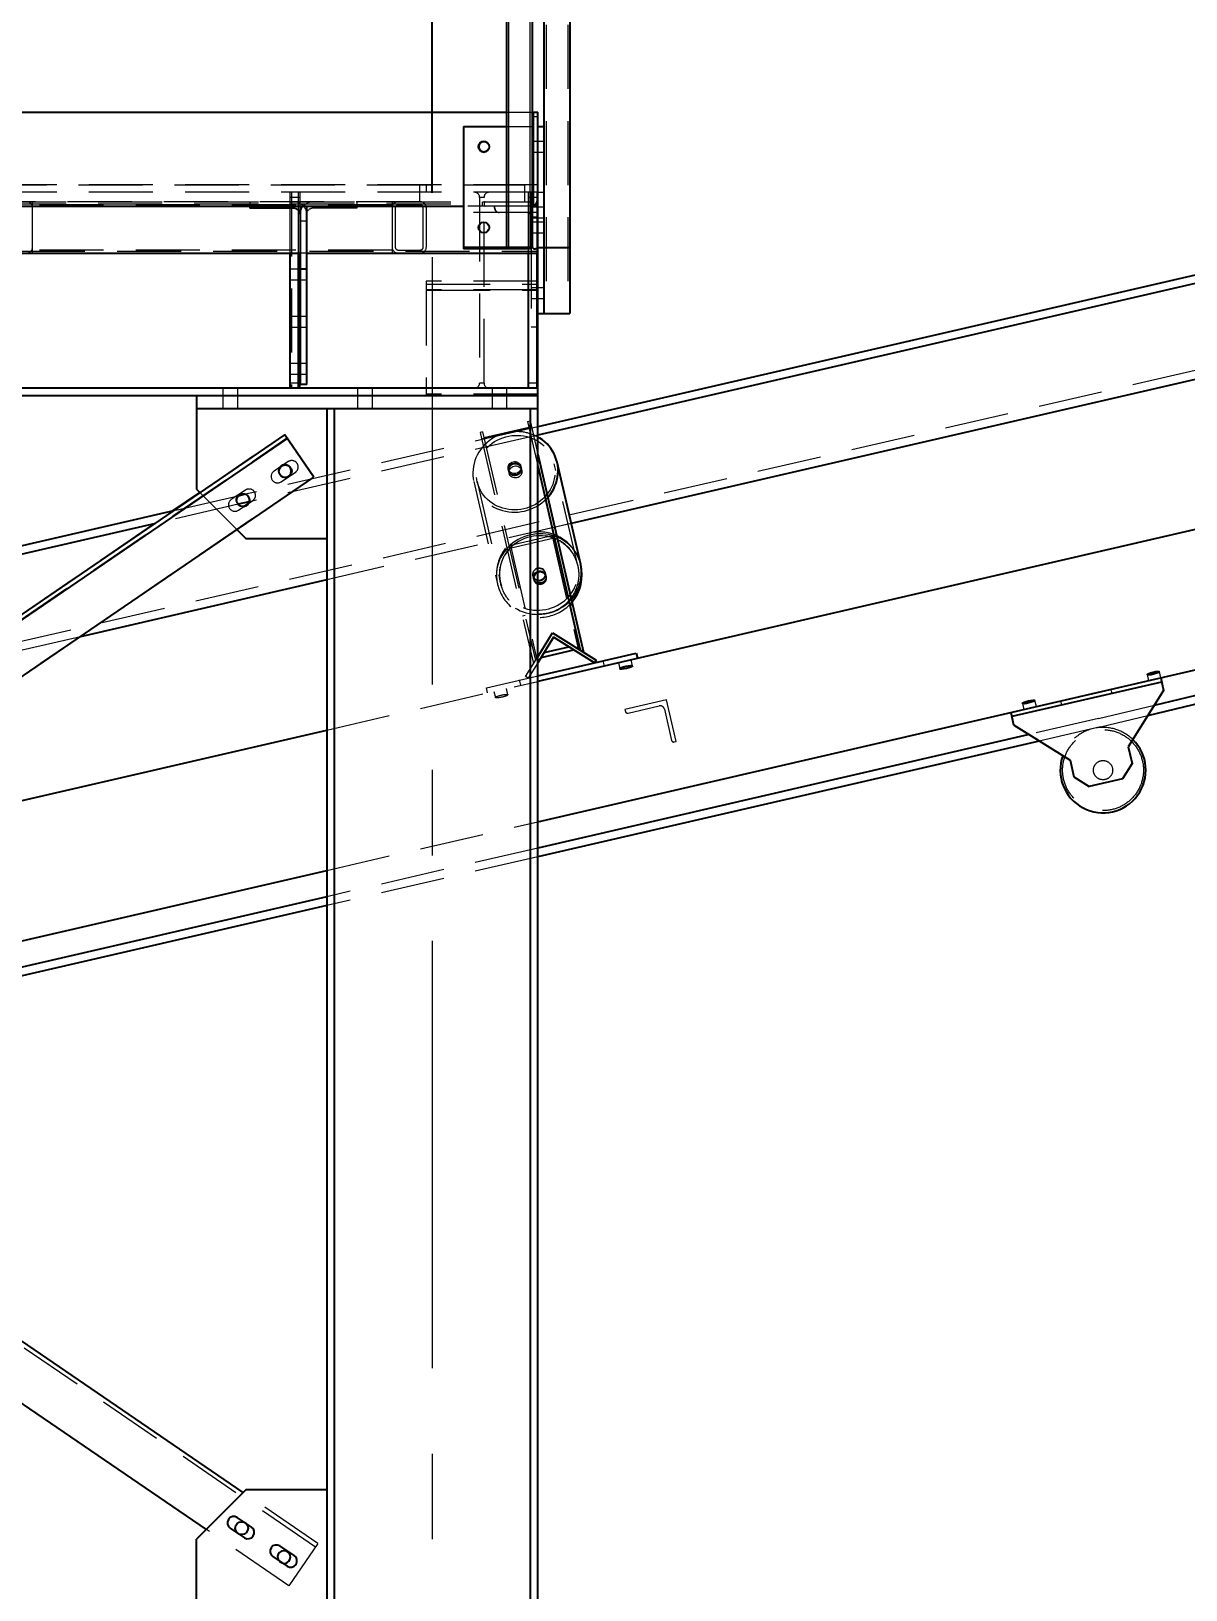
# Model space of a CAD drawing. Header units: millimetres. Extents: x 1293 to 41893, y 1011 to 26911.
# Drawn here: x 13783 to 14926, y 4960 to 6504 of the extents above; entities that cross this region are included whole.
import ezdxf

# ---------------------------------------------------------------- set-up
doc = ezdxf.new("R2010")
doc.units = ezdxf.units.MM
doc.header["$LTSCALE"] = 50
doc.linetypes.add('CENTERX2', pattern=[20.32, 12.7, -2.54, 2.54, -2.54])
doc.linetypes.add('HIDDEN', pattern=[1.905, 1.27, -0.635])
doc.layers.add('CAPA_1', color=7, linetype='Continuous')
doc.layers.add('STRUC', color=4, linetype='Continuous')
doc.styles.add('SLDTEXTSTYLE0', font='TXT', dxfattribs={"width": 0.75})
doc.dimstyles.new('SLDDIMSTYLE0', dxfattribs={"dimtxt": 100, "dimasz": 100, "dimexe": 0, "dimexo": 0.0625, "dimgap": 25, "dimtad": 2, "dimdec": 0, "dimlfac": 1.5, "dimrnd": 1e-09, "dimzin": 12, "dimdsep": 46, "dimtxsty": 'SLDTEXTSTYLE0', "dimsah": 1, "dimcen": 0.09, "dimadec": 0, "dimazin": 3, "dimtfac": 1, "dimtdec": 0, "dimtofl": 0, "dimtmove": 0, "dimatfit": 3, "dimfxl": 1, "dimfrac": 2, "dimtolj": 1, "dimtzin": 12, "dimarcsym": 0})
doc.dimstyles.new('SLDDIMSTYLE1', dxfattribs={"dimtxt": 100, "dimasz": 100, "dimexe": 0, "dimexo": 0.0625, "dimgap": 25, "dimtad": 2, "dimdec": 4, "dimlfac": 75, "dimzin": 12, "dimdsep": 46, "dimtxsty": 'SLDTEXTSTYLE0', "dimsah": 1, "dimcen": 0.09, "dimadec": 0, "dimazin": 3, "dimtfac": 1, "dimtdec": 0, "dimtofl": 0, "dimtmove": 0, "dimatfit": 3, "dimfxl": 1, "dimfrac": 2, "dimtolj": 1, "dimtzin": 12, "dimarcsym": 0})

# ---------------------------------------------------------------- blocks, each defined once
blk = doc.blocks.new('_D_3')
at = {"layer": 'CAPA_1', "transparency": 16777216}
blk.add_arc((9899.3, 4708.5), 5214.3, 0, 13, dxfattribs=at)
for points in [[(14979.9, 5881.5), (14986.5, 5780.5), (15016.5, 5787.1)], [(15113.6, 4708.5), (15128, 4808.6), (15097.2, 4808.3)]]:
    blk.add_solid(points, dxfattribs=at)
at = {"layer": 'CAPA_1', "transparency": 16777216, "insert": (15196.8, 5413.3), "char_height": 100, "attachment_point": 1, "rotation": 276.5, "style": 'SLDTEXTSTYLE0'}
blk.add_mtext('13°', dxfattribs=at)
blk = doc.blocks.new('_D_5')
at = {"layer": 'CAPA_1', "transparency": 16777216}
for p, q in [((11574.4, 7831.2), (17588.1, 7831.2)), ((17538.1, 7831.2), (17538.1, 4708.5)), ((16485.2, 4708.5), (17588.1, 4708.5))]:
    blk.add_line(p, q, dxfattribs=at)
for points in [[(17538.1, 7831.2), (17522.7, 7731.2), (17553.4, 7731.2)], [(17538.1, 4708.5), (17553.4, 4808.5), (17522.7, 4808.5)]]:
    blk.add_solid(points, dxfattribs=at)
at = {"layer": 'CAPA_1', "transparency": 16777216, "insert": (17409.2, 6122.1), "char_height": 100, "attachment_point": 1, "rotation": 90, "style": 'SLDTEXTSTYLE0'}
blk.add_mtext('4684', dxfattribs=at)
blk = doc.blocks.new('_D_14')
at = {"layer": 'CAPA_1', "transparency": 16777216}
for p, q in [((14179.9, 6343.7), (14179.9, 7568.7)), ((16745.2, 6492), (16745.2, 7568.7)), ((14179.9, 7518.7), (16745.2, 7518.7))]:
    blk.add_line(p, q, dxfattribs=at)
for points in [[(14179.9, 7518.7), (14279.9, 7503.3), (14279.9, 7534.1)], [(16745.2, 7518.7), (16645.2, 7534.1), (16645.2, 7503.3)]]:
    blk.add_solid(points, dxfattribs=at)
at = {"layer": 'CAPA_1', "transparency": 16777216, "insert": (15314.8, 7647.6), "char_height": 100, "attachment_point": 1, "style": 'SLDTEXTSTYLE0'}
blk.add_mtext('3848', dxfattribs=at)
blk = doc.blocks.new('_D_15')
at = {"layer": 'CAPA_1', "transparency": 16777216}
for p, q in [((6530.1, 8742.4), (6530.1, 9415.6)), ((16745.2, 6492), (16745.2, 9415.6)), ((6530.1, 9365.6), (16745.2, 9365.6))]:
    blk.add_line(p, q, dxfattribs=at)
for points in [[(6530.1, 9365.6), (6630.1, 9350.3), (6630.1, 9381)], [(16745.2, 9365.6), (16645.2, 9381), (16645.2, 9350.3)]]:
    blk.add_solid(points, dxfattribs=at)
at = {"layer": 'CAPA_1', "transparency": 16777216, "insert": (11452.9, 9494.6), "char_height": 100, "attachment_point": 1, "style": 'SLDTEXTSTYLE0'}
blk.add_mtext('15323', dxfattribs=at)

msp = doc.modelspace()

# ---------------------------------------------------------------- linework, layer by layer
at = {"color": 1, "linetype": 'HIDDEN', "lineweight": 18}
for p, q in [((14276.761483, 7083.4942403), (14276.761483, 6289.4929069)), ((14277.0781497, 6289.4929069), (14277.0781497, 7083.4942403)), ((14292.775483, 7081.6622403), (14292.775483, 6224.3595736)), ((14314.111483, 7081.6622403), (14314.111483, 6224.3595736)), ((14253.7101497, 6289.4929069), (14253.7101497, 7060.1262403)), ((14255.425483, 7062.1582403), (14255.425483, 6289.4929069)), ((14255.7421497, 6289.4929069), (14255.7421497, 7062.1582403)), ((16327.8123211, 6489.1646889), (11124.0071077, 5287.7715924)), ((14253.393483, 6423.7929069), (14278.793483, 6423.7929069)), ((14279.1101497, 6423.7929069), (14279.1101497, 6289.4929069)), ((14211.3768163, 6288.3262403), (14211.3768163, 6409.4929069)), ((14253.393483, 6409.4929069), (14279.1101497, 6409.4929069)), ((14290.743483, 6394.7845736), (14280.1601497, 6394.7845736)), ((14280.1601497, 6384.2012403), (14290.743483, 6384.2012403)), ((13639.0601497, 6351.8262403), (14271.3768163, 6351.8262403)), ((14271.3768163, 6351.8262403), (14271.3768163, 6334.8929069)), ((13087.0601497, 6334.8929069), (14278.043483, 6334.8929069)), ((13087.0601497, 6332.8609069), (14229.3601497, 6332.8609069)), ((13999.3768163, 6334.8929069), (13999.3768163, 6330.6595736)), ((14049.0601497, 6330.6595736), (14049.0601497, 6154.0929069)), ((14055.4101497, 6330.6595736), (14055.4101497, 6154.0929069)), ((14105.4101497, 6334.8929069), (14105.4101497, 6328.5429069)), ((14278.793483, 6330.6595736), (14211.0601497, 6330.6595736)), ((14229.3601497, 6334.8929069), (14229.3601497, 6330.6595736)), ((14231.7068163, 6331.1887403), (14231.7068163, 6334.3637403)), ((14241.743483, 6328.5429069), (14241.743483, 6330.6595736)), ((14242.0601497, 6328.5429069), (14242.0601497, 6330.6595736)), ((14277.7268163, 6330.6595736), (14277.7268163, 6289.4929069)), ((14278.043483, 6292.5595736), (14278.043483, 6330.6595736)), ((14284.393483, 6344.3595736), (14290.743483, 6344.3595736)), ((14055.7268163, 6315.8429069), (14049.0601497, 6315.8429069)), ((14105.4101497, 6328.5429069), (14061.7601497, 6328.5429069)), ((14284.393483, 6324.3095736), (14211.0601497, 6324.3095736)), ((14278.043483, 6320.0762403), (14284.393483, 6320.0762403)), ((14290.743483, 6314.7845736), (14278.043483, 6314.7845736)), ((14290.743483, 6329.6512403), (14284.393483, 6329.6512403)), ((14284.393483, 6319.0679069), (14290.743483, 6319.0679069)), ((14278.043483, 6304.2012403), (14290.743483, 6304.2012403)), ((13677.2628163, 6286.1249069), (14284.393483, 6286.1249069)), ((14055.7268163, 6284.0929069), (14049.3768163, 6284.0929069)), ((14277.7268163, 6288.3262403), (14278.043483, 6288.3262403)), ((14279.1101497, 6289.4929069), (14278.793483, 6289.4929069)), ((14049.0601497, 6268.2262403), (14049.3768163, 6268.2262403)), ((14055.7268163, 6268.0512403), (14049.0601497, 6268.0512403)), ((14049.0601497, 6257.4679069), (14055.7268163, 6257.4679069)), ((14290.743483, 6249.6512403), (14284.393483, 6249.6512403)), ((14284.393483, 6239.0679069), (14290.743483, 6239.0679069)), ((14055.7268163, 6221.3845736), (14049.0601497, 6221.3845736)), ((14049.0601497, 6210.8012403), (14055.7268163, 6210.8012403)), ((14055.7268163, 6174.7179069), (14049.0601497, 6174.7179069)), ((14049.0601497, 6164.1345736), (14055.7268163, 6164.1345736)), ((14049.0601497, 6154.0929069), (14049.3768163, 6154.0929069)), ((14274.2412247, 6117.2572768), (14276.8192455, 6117.8524598)), ((14274.2412247, 6117.2572768), (14284.393483, 6073.2830151)), ((14276.8192455, 6117.8524598), (14284.393483, 6085.044833)), ((14284.393483, 6111.9823633), (13995.066888, 6045.1860557)), ((14284.393483, 6103.8170219), (13998.723706, 6037.8649573)), ((14229.899267, 6107.0201293), (14227.3212462, 6106.4249463)), ((14227.3212462, 6106.4249463), (14280.1798203, 5877.4693079)), ((14228.8071073, 6099.9889747), (14278.3051066, 6111.4164883)), ((14229.899267, 6107.0201293), (14282.1626581, 5880.6425116)), ((14231.1815636, 6101.4658928), (14275.5235213, 6111.7030403)), ((14255.23859, 6070.1867341), (14255.5319752, 6068.9159431)), ((14255.7355398, 6068.0342081), (14256.2156999, 6065.9544059)), ((14267.906475, 6071.7728215), (14267.6130898, 6073.0436125)), ((14268.5901998, 6068.8112843), (14268.1100396, 6070.8910865)), ((14323.6825933, 5976.0264527), (14300.7205093, 6075.4861655)), ((14221.1546171, 6057.8599172), (14244.5238302, 5956.6367343)), ((14224.4110937, 6057.8687487), (14247.3731777, 5958.409036)), ((13987.7341569, 6043.4931613), (13923.8218721, 6028.7378477)), ((13987.656789, 6035.3099582), (13905.7663126, 6016.404052)), ((14317.6232355, 6016.3865962), (14075.4361497, 5960.4733017)), ((14298.758498, 6004.0042084), (14257.5101653, 5994.4812805)), ((14257.5101653, 5994.4812805), (14283.3523608, 5882.5464339)), ((14299.353681, 6001.4261876), (14258.1053483, 5991.9032597)), ((14298.758498, 6004.0042084), (14324.6006936, 5892.0693619)), ((14279.5849131, 5964.7312231), (14280.2363197, 5961.9096709)), ((14280.4398843, 5961.0279359), (14280.562023, 5960.4988949)), ((14292.6108195, 5964.7665493), (14291.9594129, 5967.5881015)), ((14292.9365228, 5963.3557733), (14292.8143841, 5963.8848143)), ((14271.895265, 5925.1154771), (14269.3172442, 5924.5202941)), ((13831.5104141, 5904.1586084), (13695.4723536, 5872.7517474)), ((14272.2951646, 5864.851221), (14284.393483, 5884.2125777)), ((14284.393483, 5878.221099), (14275.0189431, 5863.218699)), ((14340.6134128, 5878.3196129), (14340.5634411, 5878.3508387)), ((14340.6446386, 5878.3695847), (14340.6134128, 5878.3196129)), ((14349.0395248, 5880.3076969), (14350.2392638, 5875.1110565)), ((14364.5137852, 5878.4065895), (14365.9155241, 5872.3349913)), ((14378.2900239, 5875.1918697), (14376.8882851, 5881.2634679)), ((14901.6920674, 5863.3939713), (14900.2928282, 5869.4547424)), ((14075.4361497, 5811.6677586), (14284.393483, 5859.9093602)), ((14233.5441932, 5853.6434986), (14274.9377456, 5863.1999531)), ((14234.7439321, 5848.4468582), (14233.5441932, 5853.6434986)), ((14254.8698157, 5846.6980695), (14253.4680769, 5852.7696676)), ((14267.7425983, 5856.0652006), (14266.5428593, 5861.2618409)), ((14274.9877173, 5863.1687273), (14272.2951646, 5864.851221)), ((14275.0189431, 5863.218699), (14274.9877173, 5863.1687273)), ((14275.0189431, 5863.218699), (14284.393483, 5865.3829821)), ((14851.9309882, 5851.905721), (14852.883281, 5847.7808877)), ((14887.9183283, 5866.597864), (14889.3175676, 5860.5370929)), ((14241.093577, 5849.9127892), (14242.4953159, 5843.8411911)), ((14412.0897702, 5841.5988098), (14370.8414374, 5832.0758818)), ((14421.6126981, 5800.350477), (14412.0897702, 5841.5988098)), ((14764.4981201, 5838.1040638), (14765.8973594, 5832.0432927)), ((14778.2718592, 5834.9001711), (14776.87262, 5840.9609421)), ((14803.3852817, 5836.3533741), (14802.4329889, 5840.4782074)), ((14839.8494997, 5823.0483652), (14895.14524, 5836.3306755)), ((14370.8414374, 5832.0758818), (14371.3183457, 5830.0101653)), ((14373.852847, 5828.4264331), (14404.7923964, 5835.5693909)), ((14409.8695225, 5832.3968504), (14417.0124803, 5801.457301)), ((14839.8494997, 5823.0483652), (14771.0232462, 5807.1585726)), ((14841.7540853, 5814.7986987), (14888.7435284, 5826.0857953)), ((14841.7540853, 5814.7986987), (14781.1774984, 5800.8134916)), ((14419.5469816, 5799.8735688), (14421.6126981, 5800.350477)), ((14075.4361497, 5672.6377622), (14284.393483, 5720.8793637)), ((14284.393483, 5694.8112394), (14075.4361497, 5646.5696378)), ((14284.393483, 5686.1218646), (14075.4361497, 5637.8802631))]:
    msp.add_line(p, q, dxfattribs=at)
at = {"color": 7, "linetype": 'Continuous', "lineweight": 25}
for p, q in [((14278.793483, 7083.4942403), (14278.793483, 6289.4929069)), ((14253.393483, 7060.1262403), (14253.393483, 6289.4929069)), ((14316.143483, 6751.1404335), (14316.143483, 6224.3595736)), ((14279.1101497, 6423.7929069), (14279.1101497, 6746.1595736)), ((14290.743483, 6224.3595736), (14290.743483, 6746.1595736)), ((13700.793483, 6423.7929069), (14253.393483, 6423.7929069)), ((14278.793483, 6423.7929069), (14284.393483, 6423.7929069)), ((14280.1601497, 6331.0227362), (14280.1601497, 6423.7929069)), ((14284.393483, 6224.3595736), (14284.393483, 6423.7929069)), ((14211.0601497, 6409.4929069), (14253.393483, 6409.4929069)), ((14211.0601497, 6409.4929069), (14211.0601497, 6288.3262403)), ((14284.393483, 6409.4929069), (14290.743483, 6409.4929069)), ((16578.4952224, 6389.544479), (14284.393483, 5859.9093602)), ((13743.1268163, 6330.6595736), (14211.0601497, 6330.6595736)), ((13999.3768163, 6330.6595736), (13999.3768163, 6328.5429069)), ((14049.3768163, 6154.0929069), (14049.3768163, 6330.6595736)), ((14055.7268163, 6154.0929069), (14055.7268163, 6330.6595736)), ((14278.793483, 6330.6595736), (14284.393483, 6330.6595736)), ((14043.0268163, 6328.5429069), (13999.3768163, 6328.5429069)), ((13670.7101497, 6284.0929069), (14049.3768163, 6284.0929069)), ((14055.7268163, 6284.0929069), (14284.393483, 6284.0929069)), ((14278.793483, 6289.4929069), (14211.0601497, 6289.4929069)), ((14277.7268163, 6288.3262403), (14211.0601497, 6288.3262403)), ((14277.7268163, 6289.4929069), (14277.7268163, 6288.3262403)), ((14284.393483, 6288.3262403), (14282.2768163, 6288.3262403)), ((14284.393483, 6289.4929069), (14316.143483, 6289.4929069)), ((14055.7268163, 6268.2262403), (14049.3768163, 6268.2262403)), ((15008.4872175, 6279.152574), (14284.393483, 6111.9823633)), ((15008.611303, 6271.01588), (14284.393483, 6103.8170219)), ((14284.393483, 6224.3595736), (14316.143483, 6224.3595736)), ((14284.393483, 5720.8793637), (16370.5921164, 6202.5162686)), ((15014.6226218, 6177.3015837), (14317.6232355, 6016.3865962)), ((14055.7268163, 6154.0929069), (14049.3768163, 6154.0929069)), ((14284.393483, 6085.044833), (14329.6778196, 5888.8968214)), ((14284.393483, 6073.2830151), (14326.5046158, 5890.8796592)), ((14327.0204957, 5975.6825902), (14303.6512826, 6076.9057731)), ((13998.723706, 6037.8649573), (13987.656789, 6035.3099582)), ((13995.066888, 6045.1860557), (13987.7341569, 6043.4931613)), ((13923.8218721, 6028.7378477), (13670.7101497, 5970.3024022)), ((13905.7663126, 6016.404052), (13670.7101497, 5962.1370609)), ((14895.14524, 5836.3306755), (15605.7446906, 6007.0201778)), ((14888.7435284, 5826.0857953), (15610.8692949, 5999.5439756)), ((14075.4361497, 5960.4733017), (13831.5104141, 5904.1586084)), ((14316.2372227, 5935.3526247), (14318.8152435, 5935.9478076)), ((14284.393483, 5884.2125777), (14299.2150632, 5907.9320643)), ((14300.2251222, 5903.5570179), (14284.393483, 5878.221099)), ((14299.2150632, 5907.9320643), (14342.2959065, 5881.0121657)), ((14340.5634411, 5878.3508387), (14300.2251222, 5903.5570179)), ((14287.7274072, 5883.556493), (14320.2256472, 5891.0593028)), ((14290.8999477, 5888.633619), (14315.1485211, 5894.2318433)), ((14340.6446386, 5878.3695847), (14382.038191, 5887.9260392)), ((14382.038191, 5887.9260392), (14383.23793, 5882.7293989)), ((14284.393483, 5865.3829821), (14340.5634411, 5878.3508387)), ((14342.2959065, 5881.0121657), (14340.6446386, 5878.3695847)), ((14902.3812803, 5859.2084013), (14753.8872824, 5824.9258606)), ((14901.4289875, 5863.3332345), (14904.2858659, 5850.9587347)), ((14904.2858659, 5850.9587347), (14869.3879206, 5795.1103479)), ((14752.9349896, 5829.0506938), (14755.791868, 5816.676194)), ((13670.7101497, 5718.2293991), (14075.4361497, 5811.6677586)), ((14771.0232462, 5807.1585726), (14284.393483, 5694.8112394)), ((14755.791868, 5816.676194), (14811.6402548, 5781.7782488)), ((14781.1774984, 5800.8134916), (14284.393483, 5686.1218646)), ((14869.3879206, 5795.1103479), (14873.1970918, 5778.6110148)), ((14811.6402548, 5781.7782488), (14815.449426, 5765.2789157)), ((14873.1970918, 5778.6110148), (14863.6794704, 5763.3796366)), ((14815.449426, 5765.2789157), (14830.6808042, 5755.7612942)), ((14863.6794704, 5763.3796366), (14830.6808042, 5755.7612942)), ((13670.7101497, 5579.1994027), (14075.4361497, 5672.6377622)), ((14075.4361497, 5646.5696378), (13670.7101497, 5553.1312783)), ((14075.4361497, 5637.8802631), (13670.7101497, 5544.4419035))]:
    msp.add_line(p, q, dxfattribs=at)
at = {"color": 1, "linetype": 'HIDDEN', "lineweight": 18, "flags": 128}
for points in [[(14253.4543247, 6106.143599), (14250.3968551, 6105.3235668), (14247.4065285, 6104.2913547), (14244.5000679, 6103.0527352), (14241.6937275, 6101.6146352), (14239.0032015, 6099.9850972), (14236.4435363, 6098.1732341), (14234.0290468, 6096.1891787), (14231.7732356, 6094.0440266), (14229.6887182, 6091.7497743), (14227.787152, 6089.3192523), (14226.0791715, 6086.7660531), (14224.5743282, 6084.104455), (14223.2810379, 6081.3493429), (14222.2065333, 6078.5161245), (14221.3568233, 6075.6206443), (14220.7366598, 6072.679095), (14220.3495112, 6069.7079269), (14220.1975425, 6066.723756), (14220.2816035, 6063.743271), (14220.6012242, 6060.78314), (14221.1546171, 6057.8599172), (14221.9386874, 6054.9899504), (14222.9490503, 6052.1892898), (14224.1800553, 6049.4735977), (14225.6248184, 6046.8580614), (14227.2752596, 6044.3573079), (14229.1221491, 6041.9853227), (14231.1551584, 6039.7553706), (14233.362918, 6037.6799227), (14235.7330812, 6035.7705855), (14238.2523932, 6034.0380369), (14240.9067648, 6032.4919659), (14243.6813519, 6031.141019), (14246.5606377, 6029.992751), (14249.5285202, 6029.0535836), (14252.5684017, 6028.328769), (14255.6632819, 6027.8223606), (14258.7958532, 6027.5371905), (14261.9485967, 6027.4748534), (14265.1038812, 6027.6356981), (14268.244061, 6028.0188249), (14271.351575, 6028.6220912), (14274.4090446, 6029.4421235), (14277.3993712, 6030.4743356), (14280.3058318, 6031.7129551), (14283.1121722, 6033.1510551), (14285.8026982, 6034.7805931), (14288.3623634, 6036.5924562), (14290.7768529, 6038.5765116), (14293.0326641, 6040.7216637), (14294.3108496, 6042.0879988)], [(14270.8432798, 6030.8237597), (14267.8616882, 6030.2489658), (14264.8482466, 6029.8932571), (14261.8210781, 6029.7587728), (14258.7983884, 6029.8463219), (14255.7983565, 6030.1553778), (14252.8390247, 6030.6840818), (14249.9381909, 6031.4292541), (14247.113301, 6032.3864133), (14244.3813443, 6033.5498029), (14241.7587511, 6034.9124261), (14239.2612939, 6036.4660879), (14236.9039927, 6038.2014444), (14234.7010247, 6040.108059), (14232.6656388, 6042.1744651), (14230.8100759, 6044.3882351), (14229.1454957, 6046.7360551), (14227.6819092, 6049.2038051), (14226.4281185, 6051.7766436), (14225.3916641, 6054.4390974), (14224.5787793, 6057.1751541), (14223.9943529, 6059.9683588), (14223.6418998, 6062.8019128), (14223.5235395, 6065.6587747), (14223.6399841, 6068.5217632), (14223.9905331, 6071.3736597), (14224.5730783, 6074.1973128), (14225.3841162, 6076.9757406), (14226.4187691, 6079.6922332), (14227.6708145, 6082.3304535), (14229.1327225, 6084.8745348), (14230.795701, 6087.3091768), (14232.6497486, 6089.6197371), (14234.6837148, 6091.7923199), (14236.8853672, 6093.8138589), (14239.2414648, 6095.6721965), (14241.7378376, 6097.3561562), (14244.3594723, 6098.8556107), (14247.090602, 6100.1615419), (14249.9148014, 6101.266096), (14252.8150853, 6102.1626298), (14255.7740113, 6102.8457517), (14258.7737838, 6103.3113532), (14261.796362, 6103.5566341), (14264.8235677, 6103.5801194), (14267.8371949, 6103.3816676), (14270.8191193, 6102.9624725), (14273.7514073, 6102.3250549), (14276.6164238, 6101.4732486), (14279.3969382, 6100.4121762), (14282.0762281, 6099.1482193), (14284.63818, 6097.6889794), (14287.0673861, 6096.0432325), (14289.3492367, 6094.2208764), (14291.4700086, 6092.232871), (14293.4169472, 6090.0911723), (14295.1783434, 6087.8086607), (14296.7436039, 6085.3990636), (14298.1033151, 6082.8768726), (14299.2492995, 6080.2572564), (14300.174665, 6077.5559696), (14300.8738464, 6074.7892582), (14301.3426387, 6071.9737615), (14301.5782226, 6069.1264122), (14301.5791811, 6066.2643346), (14301.3455086, 6063.4047415), (14300.8786104, 6060.5648309), (14300.1812944, 6057.7616824), (14299.2577545, 6055.0121544), (14298.1135448, 6052.332783), (14296.7555468, 6049.739682), (14295.1919277, 6047.2484469), (14293.4320911, 6044.8740601), (14291.4866211, 6042.6308015), (14289.3672179, 6040.5321623), (14287.0866278, 6038.590764), (14284.6585666, 6036.8182823), (14282.0976369, 6035.2253773), (14279.4192404, 6033.8216287), (14276.6394854, 6032.615479), (14273.7750896, 6031.6141821), (14270.8432798, 6030.8237597)], [(14262.7681337, 6065.8010603), (14261.5352693, 6065.6341021), (14260.2981996, 6065.6969932), (14259.1044645, 6065.9873167), (14257.9999385, 6066.4939155), (14257.0270681, 6067.1973214), (14256.2232399, 6068.0705028), (14255.6193448, 6069.079904), (14255.23859, 6070.1867341), (14255.0956077, 6071.3484584), (14255.1958927, 6072.5204324), (14255.5355911, 6073.6576177), (14256.1016485, 6074.7163131), (14256.8723115, 6075.6558334), (14257.8179641, 6076.4400734), (14258.9022653, 6077.0388952), (14260.0835461, 6077.4292864), (14261.3164105, 6077.5962445), (14262.5534802, 6077.5333534), (14263.7472153, 6077.24303), (14264.8517412, 6076.7364312), (14265.8246117, 6076.0330253), (14266.6284399, 6075.1598438), (14267.232335, 6074.1504427), (14267.6130898, 6073.0436125), (14267.7560721, 6071.8818883), (14267.655787, 6070.7099143), (14267.3160886, 6069.572729), (14266.7500313, 6068.5140336), (14265.9793682, 6067.5745133), (14265.0337157, 6066.7902733), (14263.9494144, 6066.1914515), (14262.7681337, 6065.8010603)], [(14263.0615189, 6064.5302692), (14261.8286545, 6064.3633111), (14260.5915848, 6064.4262022), (14259.3978497, 6064.7165257), (14258.2933238, 6065.2231245), (14257.3204533, 6065.9265304), (14256.5166251, 6066.7997118), (14255.91273, 6067.809113), (14255.5319752, 6068.9159431), (14255.388993, 6070.0776674), (14255.489278, 6071.2496413), (14255.8289764, 6072.3868267), (14256.3950337, 6073.4455221), (14257.1656968, 6074.3850424), (14258.1113493, 6075.1692824), (14259.1956506, 6075.7681042), (14260.3769313, 6076.1584954), (14261.6097957, 6076.3254535), (14262.8468654, 6076.2625624), (14264.0406005, 6075.972239), (14265.1451265, 6075.4656401), (14266.1179969, 6074.7622343), (14266.9218251, 6073.8890528), (14267.5257202, 6072.8796516), (14267.906475, 6071.7728215), (14268.0494573, 6070.6110972), (14267.9491723, 6069.4391233), (14267.6094739, 6068.3019379), (14267.0434165, 6067.2432426), (14266.2727535, 6066.3037222), (14265.3271009, 6065.5194822), (14264.2427997, 6064.9206604), (14263.0615189, 6064.5302692)], [(14263.2650835, 6063.6485342), (14262.0322191, 6063.4815761), (14260.7951494, 6063.5444672), (14259.6014143, 6063.8347906), (14258.4968884, 6064.3413894), (14257.5240179, 6065.0447953), (14256.7201897, 6065.9179768), (14256.1162946, 6066.9273779), (14255.7355398, 6068.0342081), (14255.5925575, 6069.1959323), (14255.6928425, 6070.3679063), (14256.0325409, 6071.5050916), (14256.5985983, 6072.563787), (14257.3692613, 6073.5033073), (14258.3149139, 6074.2875473), (14259.3992151, 6074.8863691), (14260.5804959, 6075.2767603), (14261.8133603, 6075.4437185), (14263.05043, 6075.3808274), (14264.2441651, 6075.0905039), (14265.348691, 6074.5839051), (14266.3215615, 6073.8804992), (14267.1253897, 6073.0073178), (14267.7292848, 6071.9979166), (14268.1100396, 6070.8910865), (14268.2530219, 6069.7293622), (14268.1527368, 6068.5573882), (14267.8130384, 6067.4202029), (14267.2469811, 6066.3615075), (14266.476318, 6065.4219872), (14265.5306655, 6064.6377472), (14264.4463642, 6064.0389254), (14263.2650835, 6063.6485342)], [(14263.7452436, 6061.568732), (14262.5123792, 6061.4017739), (14261.2753096, 6061.464665), (14260.0815745, 6061.7549885), (14258.9770485, 6062.2615873), (14258.004178, 6062.9649932), (14257.2003499, 6063.8381746), (14256.5964547, 6064.8475758), (14256.2156999, 6065.9544059), (14256.0727177, 6067.1161302), (14256.1730027, 6068.2881041), (14256.5127011, 6069.4252895), (14257.0787585, 6070.4839849), (14257.8494215, 6071.4235052), (14258.7950741, 6072.2077452), (14259.8793753, 6072.806567), (14261.0606561, 6073.1969582), (14262.2935205, 6073.3639163), (14263.5305901, 6073.3010252), (14264.7243252, 6073.0107018), (14265.8288512, 6072.504103), (14266.8017217, 6071.8006971), (14267.6055498, 6070.9275156), (14268.209445, 6069.9181145), (14268.5901998, 6068.8112843), (14268.733182, 6067.6495601), (14268.632897, 6066.4775861), (14268.2931986, 6065.3404008), (14267.7271412, 6064.2817054), (14266.9564782, 6063.3421851), (14266.0108256, 6062.5579451), (14264.9265244, 6061.9591233), (14263.7452436, 6061.568732)], [(14327.0204957, 5975.6825902), (14326.2364254, 5978.552557), (14325.2260625, 5981.3532176), (14323.9950575, 5984.0689097), (14322.5502945, 5986.6844461), (14320.8998532, 5989.1851995), (14319.0529637, 5991.5571847), (14317.0199544, 5993.7871368), (14314.8121948, 5995.8625847), (14312.4420316, 5997.7719219), (14309.9227196, 5999.5044705), (14307.268348, 6001.0505415), (14304.4937609, 6002.4014884), (14301.6144751, 6003.5497564), (14298.6465926, 6004.4889238), (14295.6067112, 6005.2137384), (14292.5118309, 6005.7201468), (14289.3792597, 6006.0053169), (14286.2265161, 6006.067654), (14283.0712316, 6005.9068093), (14279.9310518, 6005.5236825), (14276.8235378, 6004.9204162)], [(14276.8235378, 6004.9204162), (14273.7660682, 6004.100384), (14270.7757416, 6003.0681718), (14267.869281, 6001.8295523), (14265.0629406, 6000.3914523), (14262.3724146, 5998.7619143), (14259.8127495, 5996.9500512), (14257.3982599, 5994.9659958), (14255.1424487, 5992.8208437), (14253.0579313, 5990.5265915), (14251.1563652, 5988.0960695), (14249.4483846, 5985.5428702), (14247.9435413, 5982.8812722), (14246.6502511, 5980.1261601), (14245.5757464, 5977.2929417), (14244.7260364, 5974.3974615), (14244.105873, 5971.4559122), (14243.7187244, 5968.4847441), (14243.5667556, 5965.5005732), (14243.6508167, 5962.5200881), (14243.9704373, 5959.5599571), (14244.5238302, 5956.6367343), (14245.3079005, 5953.7667676), (14246.3182634, 5950.966107), (14247.5492685, 5948.2504148), (14248.9940315, 5945.6348785), (14250.6444727, 5943.1341251), (14252.4913623, 5940.7621398), (14254.5243715, 5938.5321878), (14256.7321311, 5936.4567398), (14259.1022943, 5934.5474026), (14261.6216063, 5932.814854), (14264.275978, 5931.2687831), (14267.050565, 5929.9178361), (14269.9298508, 5928.7695682), (14272.8977333, 5927.8304008), (14275.9376148, 5927.1055861), (14279.0324951, 5926.5991777), (14282.1650663, 5926.3140076), (14285.3178099, 5926.2516706), (14288.4730944, 5926.4125152), (14291.6132742, 5926.795642), (14294.7207881, 5927.3989084), (14297.7782577, 5928.2189406), (14300.7685844, 5929.2511527), (14303.6750449, 5930.4897722), (14306.4813853, 5931.9278722), (14309.1719113, 5933.5574103), (14311.7315765, 5935.3692733), (14314.146066, 5937.3533287), (14316.4018772, 5939.4984808), (14317.6800627, 5940.8648159)], [(14277.2504072, 6003.0714417), (14274.3185974, 6002.2810194), (14271.4542016, 6001.2797224), (14268.6744466, 6000.0735727), (14265.9960501, 5998.6698241), (14263.4351204, 5997.0769191), (14261.0070592, 5995.3044375), (14258.7264691, 5993.3630392), (14256.6070659, 5991.2644), (14254.6615958, 5989.0211414), (14252.9017593, 5986.6467546), (14251.3381402, 5984.1555194), (14249.9801422, 5981.5624185), (14248.8359325, 5978.883047), (14247.9123926, 5976.133519), (14247.2150766, 5973.3303705), (14246.7481784, 5970.4904599), (14246.5145059, 5967.6308669), (14246.5154644, 5964.7687892), (14246.7510483, 5961.9214399), (14247.2198406, 5959.1059432), (14247.919022, 5956.3392318), (14248.8443875, 5953.6379451), (14249.9903719, 5951.0183288), (14251.3500831, 5948.4961378), (14252.9153436, 5946.0865407), (14254.6767398, 5943.8040291), (14256.6236784, 5941.6623304), (14258.7444503, 5939.674325), (14261.0263009, 5937.8519689), (14263.455507, 5936.206222), (14266.0174589, 5934.7469821), (14268.6967488, 5933.4830252), (14271.4772632, 5932.4219529), (14274.3422796, 5931.5701465), (14277.2745677, 5930.932729), (14280.2564921, 5930.5135338), (14283.2701193, 5930.3150821), (14286.297325, 5930.3385673), (14289.3199032, 5930.5838482), (14292.3196757, 5931.0494497), (14295.2786016, 5931.7325716), (14298.1788856, 5932.6291055), (14301.003085, 5933.7336595), (14303.7342147, 5935.0395907), (14306.3558493, 5936.5390452), (14308.8522222, 5938.223005), (14311.2083198, 5940.0813425), (14313.4099722, 5942.1028815), (14315.4439384, 5944.2754643), (14317.297986, 5946.5860247), (14318.9609645, 5949.0206666), (14320.4228725, 5951.5647479), (14321.6749179, 5954.2029682), (14322.7095708, 5956.9194609), (14323.5206087, 5959.6978886), (14324.1031539, 5962.5215417), (14324.4537029, 5965.3734383), (14324.5701475, 5968.2364267), (14324.4517872, 5971.0932887), (14324.0993341, 5973.9268427), (14323.5149077, 5976.7200473), (14322.7020229, 5979.4561041), (14321.6655685, 5982.1185578), (14320.4117778, 5984.6913964), (14318.9481913, 5987.1591463), (14317.2836111, 5989.5069663), (14315.4280482, 5991.7207363), (14313.3926623, 5993.7871424), (14311.1896943, 5995.693757), (14308.8323931, 5997.4291136), (14306.3349359, 5998.9827754), (14303.7123427, 6000.3453986), (14300.980386, 6001.5087881), (14298.1554961, 6002.4659473), (14295.2546623, 6003.2111197), (14292.2953305, 6003.7398236), (14289.2952985, 6004.0488795), (14286.2726089, 6004.1364286), (14283.2454404, 6004.0019444), (14280.2319988, 6003.6462356), (14277.2504072, 6003.0714417)], [(14284.4298692, 5971.9737754), (14283.2485884, 5971.5833841), (14282.1642872, 5970.9845623), (14281.2186346, 5970.2003223), (14280.4479716, 5969.260802), (14279.8819142, 5968.2021067), (14279.5422158, 5967.0649213), (14279.4419308, 5965.8929473), (14279.5849131, 5964.7312231), (14279.9656679, 5963.6243929), (14280.569563, 5962.6149918), (14281.3733912, 5961.7418103), (14282.3462616, 5961.0384044), (14283.4507876, 5960.5318056), (14284.6445227, 5960.2414822), (14285.8815924, 5960.1785911), (14287.1144567, 5960.3455492), (14288.2957375, 5960.7359404), (14289.3800387, 5961.3347622), (14290.3256913, 5962.1190022), (14291.0963544, 5963.0585225), (14291.6624117, 5964.1172179), (14292.0021101, 5965.2544033), (14292.1023951, 5966.4263772), (14291.9594129, 5967.5881015), (14291.5786581, 5968.6949316), (14290.9747629, 5969.7043328), (14290.1709348, 5970.5775142), (14289.1980643, 5971.2809201), (14288.0935384, 5971.7875189), (14286.8998033, 5972.0778424), (14285.6627336, 5972.1407335), (14284.4298692, 5971.9737754)], [(14285.0812758, 5969.1522232), (14286.3141402, 5969.3191813), (14287.5512099, 5969.2562902), (14288.744945, 5968.9659668), (14289.849471, 5968.459368), (14290.8223414, 5967.7559621), (14291.6261696, 5966.8827806), (14292.2300647, 5965.8733795), (14292.6108195, 5964.7665493), (14292.7538018, 5963.6048251), (14292.6535168, 5962.4328511), (14292.3138184, 5961.2956658), (14291.747761, 5960.2369704), (14290.977098, 5959.2974501), (14290.0314454, 5958.5132101), (14288.9471442, 5957.9143883), (14287.7658634, 5957.5239971), (14286.532999, 5957.3570389), (14285.2959293, 5957.4199301), (14284.1021942, 5957.7102535), (14282.9976683, 5958.2168523), (14282.0247978, 5958.9202582), (14281.2209696, 5959.7934397), (14280.6170745, 5960.8028408), (14280.2363197, 5961.9096709), (14280.0933374, 5963.0713952), (14280.1936225, 5964.2433692), (14280.5333209, 5965.3805545), (14281.0993782, 5966.4392499), (14281.8700413, 5967.3787702), (14282.8156938, 5968.1630102), (14283.8999951, 5968.761832), (14285.0812758, 5969.1522232)], [(14285.2848404, 5968.2704882), (14286.5177048, 5968.4374463), (14287.7547745, 5968.3745552), (14288.9485096, 5968.0842318), (14290.0530355, 5967.5776329), (14291.025906, 5966.874227), (14291.8297342, 5966.0010456), (14292.4336293, 5964.9916444), (14292.8143841, 5963.8848143), (14292.9573663, 5962.72309), (14292.8570813, 5961.5511161), (14292.5173829, 5960.4139307), (14291.9513256, 5959.3552354), (14291.1806625, 5958.415715), (14290.23501, 5957.631475), (14289.1507087, 5957.0326532), (14287.969428, 5956.642262), (14286.7365636, 5956.4753039), (14285.4994939, 5956.538195), (14284.3057588, 5956.8285185), (14283.2012328, 5957.3351173), (14282.2283624, 5958.0385232), (14281.4245342, 5958.9117046), (14280.8206391, 5959.9211058), (14280.4398843, 5961.0279359), (14280.296902, 5962.1896602), (14280.397187, 5963.3616341), (14280.7368854, 5964.4988195), (14281.3029428, 5965.5575148), (14282.0736058, 5966.4970352), (14283.0192584, 5967.2812752), (14284.1035596, 5967.880097), (14285.2848404, 5968.2704882)], [(14285.4069792, 5967.7414472), (14284.2256984, 5967.3510559), (14283.1413972, 5966.7522341), (14282.1957446, 5965.9679941), (14281.4250815, 5965.0284738), (14280.8590242, 5963.9697785), (14280.5193258, 5962.8325931), (14280.4190408, 5961.6606191), (14280.562023, 5960.4988949), (14280.9427778, 5959.3920647), (14281.546673, 5958.3826636), (14282.3505011, 5957.5094821), (14283.3233716, 5956.8060762), (14284.4278975, 5956.2994774), (14285.6216326, 5956.009154), (14286.8587023, 5955.9462629), (14288.0915667, 5956.113221), (14289.2728475, 5956.5036122), (14290.3571487, 5957.102434), (14291.3028013, 5957.886674), (14292.0734643, 5958.8261943), (14292.6395217, 5959.8848897), (14292.9792201, 5961.0220751), (14293.0795051, 5962.194049), (14292.9365228, 5963.3557733), (14292.555768, 5964.4626034), (14291.9518729, 5965.4720046), (14291.1480448, 5966.345186), (14290.1751743, 5967.0485919), (14289.0706483, 5967.5551907), (14287.8769132, 5967.8455142), (14286.6398435, 5967.9084053), (14285.4069792, 5967.7414472)]]:
    msp.add_lwpolyline(points, dxfattribs=at)
at = {"color": 7, "linetype": 'Continuous', "lineweight": 25, "flags": 128}
msp.add_lwpolyline([(14294.3108496, 6042.0879988), (14295.1171815, 6043.0159159), (14297.0187477, 6045.4464379), (14298.7267282, 6047.9996372), (14300.2315715, 6050.6612353), (14301.5248618, 6053.4163473), (14302.5993664, 6056.2495657), (14303.4490764, 6059.1450459), (14304.0692398, 6062.0865953), (14304.4563885, 6065.0577634), (14304.6083572, 6068.0419343), (14304.5242962, 6071.0224193), (14304.2046755, 6073.9825503), (14303.6512826, 6076.9057731), (14302.8672123, 6079.7757398), (14301.8568494, 6082.5764005), (14300.6258443, 6085.2920926), (14299.1810813, 6087.9076289), (14297.5306401, 6090.4083823), (14295.6837506, 6092.7803676), (14293.6507413, 6095.0103196), (14291.4429817, 6097.0857676), (14289.0728185, 6098.9951048), (14286.5535065, 6100.7276534), (14284.393483, 6102.0056001)], dxfattribs=at)
at = {"color": 7, "linetype": 'Continuous', "lineweight": 25}
for centre in [(14231.0601497, 6389.4929069), (14231.0601497, 6309.4929069)]:
    msp.add_circle(centre, 5.2916667, dxfattribs=at)
at = {"color": 1, "linetype": 'HIDDEN', "lineweight": 18}
for centre, radius in [((14231.3768163, 6309.4929069), 5.2916667), ((14285.8978307, 5965.6153354), 39.1583333), ((14285.8978307, 5965.6153354), 6.35), ((14844.3232589, 5771.9449652), 40.0666667), ((14844.3232589, 5771.9449652), 9.525)]:
    msp.add_circle(centre, radius, dxfattribs=at)
at = {"color": 7, "linetype": 'Continuous', "lineweight": 25}
for centre, radius, start, end in [((14231.3768163, 6389.4929069), 5.2916667, 91.7146178244, 268.2853676262), ((14278.043483, 6337.0095736), 6.35, 276.7830514634, 359.9999823999), ((14043.0268163, 6322.1929069), 6.35, 0, 90), ((14282.2768163, 6292.5595736), 4.2333333, 214.6304323067, 270), ((14288.8670248, 5967.2561295), 39.0729137, 317.5118614798, 12.4542452121), ((14285.8978307, 5965.6153354), 42.3333333, 319.8698976458, 13.3898240277), ((14844.3232589, 5771.9449652), 42.3333333, 160.2473242357, 45.7526676934)]:
    msp.add_arc(centre, radius, start, end, dxfattribs=at)
at = {"color": 1, "linetype": 'HIDDEN', "lineweight": 18}
for centre, radius, start, end in [((14231.3768163, 6389.4929069), 5.2916667, 268.285382193, 91.7146178244), ((14043.0268163, 6322.1929069), 12.7, 0, 90), ((14061.7601497, 6322.1929069), 12.7, 90, 180), ((14232.235983, 6334.3637403), 0.5291667, 90, 180), ((14232.235983, 6331.1887403), 0.5291667, 180, 270), ((14278.043483, 6337.0095736), 2.1166667, 270, 0), ((14278.043483, 6337.0095736), 6.35, 270, 276.7830514634), ((14061.7601497, 6322.1929069), 6.35, 90, 180), ((14245.9768163, 6328.5429069), 4.2333333, 180, 270), ((14246.293483, 6328.5429069), 4.2333333, 180, 270), ((14273.493483, 6320.0762403), 4.2333333, 0, 90), ((14273.8101497, 6320.0762403), 4.2333333, 0, 90), ((14282.2768163, 6292.5595736), 4.2333333, 180, 214.6304323067), ((14263.4981357, 6063.5069964), 43.8036302, 61.5088385074, 103.255377648), ((14285.8978307, 5965.6153354), 42.3333333, 13.3898240277, 319.8699038374), ((14373.3774624, 5830.4855498), 2.11328, 193, 283.0000000001), ((14405.7446892, 5831.4445576), 4.2333333, 13, 103), ((14844.3232589, 5771.9449652), 42.3333333, 45.7526757643, 160.2473242357), ((14419.0715971, 5801.9326856), 2.11328, 193, 283)]:
    msp.add_arc(centre, radius, start, end, dxfattribs=at)
at = {"color": 7, "linetype": 'Continuous', "lineweight": 25}
for centre in [(14372.102774, 5873.7634305), (14894.1055783, 5868.0263032), (14770.6853701, 5839.5325029)]:
    msp.add_ellipse(centre, major_axis=(6.1872499, 1.4284392), ratio=0.166678825, dxfattribs=at)
at = {"color": 1, "linetype": 'HIDDEN', "lineweight": 18}
msp.add_ellipse((14248.6825658, 5845.2696303), major_axis=(6.1872499, 1.4284392), ratio=0.166678825, dxfattribs=at)
at = {"layer": 'CAPA_1', "linetype": 'CENTERX2', "lineweight": 18, "ltscale": 0.666667}
msp.add_line((14179.9148163, 6280.1529069), (14179.9148163, 4780.1529069), dxfattribs=at)
at = {"layer": 'STRUC', "linetype": 'HIDDEN', "lineweight": 18}
for p, q in [((14280.1601497, 6419.5435736), (14284.393483, 6419.5435736)), ((14284.393483, 6351.8102403), (13086.5101497, 6351.8102403)), ((14167.1908163, 6351.8102403), (14167.1908163, 6334.8769069)), ((14173.857483, 6351.8102403), (14173.857483, 6344.3595736)), ((14284.2628163, 6344.3595736), (14284.2628163, 6351.8102403)), ((14284.393483, 6344.3595736), (13086.5101497, 6344.3595736)), ((14168.0281497, 6334.8769069), (13626.0101497, 6334.8769069)), ((13784.1241497, 6284.0769069), (13784.1241497, 6334.8769069)), ((14140.257483, 6331.8289069), (13784.1241497, 6331.8289069)), ((14039.193483, 6284.0929069), (14039.193483, 6344.3595736)), ((14048.993483, 6339.2795736), (14039.193483, 6339.2795736)), ((14040.5268163, 6344.3595736), (14040.5268163, 6150.3035736)), ((14047.6601497, 6284.0929069), (14047.6601497, 6344.3595736)), ((14048.993483, 6344.3595736), (14048.993483, 6150.3035736)), ((14140.257483, 6334.8769069), (14140.257483, 6284.0769069)), ((14168.0281497, 6331.8289069), (14146.353483, 6331.8289069)), ((14231.261483, 6339.2795736), (14226.8588163, 6339.2795736)), ((14226.8588163, 6339.2795736), (14226.8588163, 6155.3835736)), ((14231.261483, 6155.3835736), (14231.261483, 6339.2795736)), ((14275.433483, 6284.0929069), (14275.433483, 6344.3595736)), ((14284.393483, 6339.2795736), (14275.433483, 6339.2795736)), ((14278.043483, 6344.3595736), (14278.043483, 6330.6595736)), ((14283.9001497, 6334.5556063), (14283.9001497, 6344.3595736)), ((14283.9001497, 6284.0929069), (14283.9001497, 6330.6595736)), ((14143.305483, 6328.7809069), (14143.305483, 6290.1729069)), ((14171.0761497, 6290.1729069), (14171.0761497, 6328.7809069)), ((14174.1241497, 6290.1729069), (14174.1241497, 6328.7809069)), ((14284.393483, 6329.6512403), (14278.043483, 6329.6512403)), ((14278.043483, 6319.0679069), (14284.393483, 6319.0679069)), ((14140.257483, 6287.1249069), (13784.1241497, 6287.1249069)), ((14140.257483, 6284.0769069), (13784.1241497, 6284.0769069)), ((14146.353483, 6287.1249069), (14168.0281497, 6287.1249069)), ((14146.353483, 6284.0769069), (14168.0281497, 6284.0769069)), ((14278.043483, 6292.5595736), (14278.043483, 6211.0262403)), ((14048.993483, 6268.0512403), (14039.193483, 6268.0512403)), ((14039.193483, 6257.4679069), (14048.993483, 6257.4679069)), ((14173.857483, 6256.1862403), (14173.857483, 6142.8529069)), ((14284.2628163, 6256.1862403), (14173.857483, 6256.1862403)), ((14173.857483, 6253.3578131), (14284.2628163, 6253.3578131)), ((14284.2628163, 6142.8529069), (14284.2628163, 6256.1862403)), ((14284.2628163, 6247.7195736), (14173.857483, 6247.7195736)), ((14173.857483, 6247.3709757), (14284.2628163, 6247.3709757)), ((14284.393483, 6249.6512403), (14278.043483, 6249.6512403)), ((14278.043483, 6239.0679069), (14284.393483, 6239.0679069)), ((14048.993483, 6221.3845736), (14039.193483, 6221.3845736)), ((14039.193483, 6210.8012403), (14048.993483, 6210.8012403)), ((14278.043483, 6211.0262403), (14284.393483, 6211.0262403)), ((14048.993483, 6174.7179069), (14039.193483, 6174.7179069)), ((14039.193483, 6164.1345736), (14048.993483, 6164.1345736)), ((13972.5051497, 6150.3035736), (13972.5051497, 6142.8529069)), ((13987.3218163, 6142.8529069), (13987.3218163, 6150.3035736)), ((14048.993483, 6155.3835736), (14039.193483, 6155.3835736)), ((14105.838483, 6150.3035736), (14105.838483, 6142.8529069)), ((14120.6551497, 6142.8529069), (14120.6551497, 6150.3035736)), ((14231.261483, 6155.3835736), (14226.8588163, 6155.3835736)), ((14239.1718163, 6150.3035736), (14239.1718163, 6142.8529069)), ((14253.988483, 6142.8529069), (14253.988483, 6150.3035736)), ((14283.9001497, 6155.3835736), (14275.433483, 6155.3835736)), ((13972.506483, 6142.8529069), (13972.506483, 6130.1529069)), ((13987.3231497, 6130.1529069), (13987.3231497, 6142.8529069)), ((14105.8398163, 6142.8529069), (14105.8398163, 6130.1529069)), ((14120.656483, 6130.1529069), (14120.656483, 6142.8529069)), ((14284.2628163, 6144.3167362), (14173.857483, 6144.3167362)), ((14239.1731497, 6142.8529069), (14239.1731497, 6130.1529069)), ((14253.9898163, 6130.1529069), (14253.9898163, 6142.8529069)), ((12428.9684297, 5002.446313), (14036.0330775, 6101.0155319)), ((14064.1938751, 5002.446985), (12457.1292275, 6101.0162043)), ((13949.6440593, 6047.0889973), (14033.6440657, 6104.5103471)), ((14062.3122076, 6062.5725642), (14033.6440657, 6104.5103471)), ((14037.3462035, 6077.5360019), (14023.2525345, 6068.1495077)), ((12455.2475598, 4964.0033453), (14062.3122076, 6062.5725642)), ((14030.2924051, 6057.579256), (14044.3860741, 6066.9657501)), ((13950.0670591, 6046.6659975), (13986.6192398, 6010.1138168)), ((13995.0651966, 6049.3765194), (13980.9715276, 6039.9900252)), ((13997.9771971, 6036.0570738), (14002.1050672, 6038.8062677)), ((13694.1720719, 5872.4515538), (13922.2769267, 6028.381169)), ((13988.0113982, 6029.4197735), (13993.5033348, 6033.0774464)), ((14066.5828869, 5005.9418003), (13992.8036222, 5056.3763795)), ((14037.914745, 4964.0040173), (13956.253715, 5019.8264723)), ((14066.5828869, 5005.9418003), (14037.914745, 4964.0040173))]:
    msp.add_line(p, q, dxfattribs=at)
at = {"layer": 'STRUC', "linetype": 'Continuous', "lineweight": 25}
for p, q in [((14283.9001497, 6330.6595736), (14283.9001497, 6334.5556063)), ((14039.193483, 6150.3035736), (14039.193483, 6284.0929069)), ((14047.6601497, 6150.3035736), (14047.6601497, 6284.0929069)), ((14275.433483, 6150.3035736), (14275.433483, 6284.0929069)), ((14283.9001497, 6150.3035736), (14283.9001497, 6284.0929069)), ((14284.393483, 4917.4529069), (14284.393483, 6224.3595736)), ((14284.393483, 6150.3035736), (13670.7101497, 6150.3035736)), ((14284.393483, 6142.8529069), (13670.7101497, 6142.8529069)), ((13946.5801497, 6142.8529069), (13946.5801497, 6050.1529069)), ((13946.5801497, 6130.1529069), (14284.393483, 6130.1529069)), ((14075.4361497, 6130.1529069), (14075.4361497, 4930.1529069)), ((14082.8868163, 6130.1529069), (14082.8868163, 4930.1529069)), ((14276.9428163, 6130.1529069), (14276.9428163, 4930.1529069)), ((13670.7101497, 5855.8366269), (14034.0912739, 6104.0631389)), ((13670.7101497, 5850.7098717), (14036.47913, 6100.5675339)), ((14062.7455472, 6062.1158789), (14034.0912739, 6104.0631389)), ((13670.7101497, 5794.3155645), (14062.7455472, 6062.1158789)), ((13922.2769267, 6028.381169), (13949.6440593, 6047.0889973)), ((13946.5801497, 6050.1529069), (13950.0670591, 6046.6659975)), ((13993.5033348, 6033.0774464), (13997.9771971, 6036.0570738)), ((13986.6192398, 6010.1138168), (13995.4361497, 6001.2969069)), ((13995.4361497, 6001.2969069), (14075.4361497, 6001.2969069)), ((13992.8036222, 5056.3763795), (13670.7101497, 5276.555434)), ((13956.253715, 5019.8264723), (13670.7101497, 5215.0204691)), ((13995.4361497, 5059.0089069), (13946.5801497, 5010.1529069)), ((14075.4361497, 5059.0089069), (13995.4361497, 5059.0089069)), ((13979.8617899, 5021.0548827), (13993.9554589, 5011.6683885)), ((14000.9953295, 5022.2386402), (13986.9016605, 5031.6251344)), ((13946.5801497, 4917.4529069), (13946.5801497, 5010.1529069)), ((14043.2763364, 4994.0791578), (14029.1826674, 5003.4656519)), ((14022.1427968, 4992.8954002), (14036.2364658, 4983.508906))]:
    msp.add_line(p, q, dxfattribs=at)
for centre in [(14034.4984196, 6068.009925), (13992.5511596, 6039.3556517), (13991.2041608, 5021.130205)]:
    msp.add_circle(centre, 6.35, dxfattribs=at)
at = {"layer": 'STRUC', "linetype": 'HIDDEN', "lineweight": 18}
msp.add_circle((13992.1253497, 6039.7891279), 6.35, dxfattribs=at)
for centre, radius, start, end in [((13778.0281497, 6328.7809069), 6.096, 0, 90), ((14146.353483, 6328.7809069), 6.096, 90, 180), ((14146.353483, 6328.7809069), 3.048, 90, 180), ((14168.0281497, 6328.7809069), 6.096, 0, 90), ((14168.0281497, 6328.7809069), 3.048, 0, 90), ((14221.7788163, 6339.2795736), 5.08, 0, 90), ((14236.341483, 6339.2795736), 5.08, 90, 180), ((13778.0281497, 6290.1729069), 6.096, 270, 0), ((14146.353483, 6290.1729069), 6.096, 180, 270), ((14146.353483, 6290.1729069), 3.048, 180, 270), ((14168.0281497, 6290.1729069), 6.096, 270, 0), ((14168.0281497, 6290.1729069), 3.048, 270, 0), ((14221.7788163, 6155.3835736), 5.08, 270, 0), ((14236.341483, 6155.3835736), 5.08, 180, 270), ((14026.7724698, 6062.8643818), 6.35, 123.6639266934, 303.6639266934), ((14034.0631326, 6068.4572698), 6.35, 41.4002344706, 227.0343945634), ((14040.8661388, 6072.250876), 6.35, 303.6639266934, 123.6639266934), ((13984.4914629, 6034.7048994), 6.35, 123.6639266934, 303.6639266934), ((13998.5851319, 6044.0913935), 6.35, 303.6639266934, 123.6639266934), ((14033.1419437, 4992.4620631), 6.35, 210.9404030489, 261.7317617739)]:
    msp.add_arc(centre, radius, start, end, dxfattribs=at)
at = {"layer": 'STRUC', "linetype": 'Continuous', "lineweight": 25}
for centre, start, end in [((14034.0631326, 6068.4572698), 227.0343945634, 41.4002510985), ((13983.3817252, 5026.3400085), 56.3360733066, 236.3360733066), ((13997.4753942, 5016.9535144), 236.3360733066, 56.3360733066), ((14025.6627321, 4998.1805261), 56.3360733066, 236.3360733066), ((14033.1419437, 4992.4620631), 261.7317435644, 210.9404030489), ((14039.7564011, 4988.7940319), 236.3360733066, 56.3360733066)]:
    msp.add_arc(centre, 6.35, start, end, dxfattribs=at)

# ---------------------------------------------------------------- dimensions: what is measured, and where the dimension line sits
at = {"layer": 'CAPA_1'}
for base, p1, picture, middle in [((16745.1618891, 9365.6463094), (6530.1246702, 8678.8772747), '_D_15', (11637.6432797, 9365.6463094)), ((16745.1618891, 7518.725443), (14179.9148163, 6280.1529069), '_D_14', (15462.5383527, 7518.725443))]:
    dim = msp.add_linear_dim(base=base, p1=p1, p2=(16745.1618891, 6428.5014528), dimstyle='SLDDIMSTYLE0', dxfattribs=at)
    dim.commit()
    dim.dimension.update_dxf_attribs({"geometry": picture, "text_midpoint": middle, "dimtype": 160})
dim = msp.add_linear_dim(base=(17538.0605071, 4708.4929069), p1=(11510.8968592, 7831.1769069), p2=(16421.6646746, 4708.4929069), angle=90, dimstyle='SLDDIMSTYLE0', dxfattribs=at)
dim.commit()
dim.dimension.update_dxf_attribs({"geometry": '_D_5', "text_midpoint": (17538.0605071, 6269.8349069), "dimtype": 160})
dim = msp.add_angular_dim_2l(base=(15080.062669, 5298.7701303), line1=((16421.6646746, 4708.4929069), (6449.8953906, 4708.4929069)), line2=((16705.6180701, 6279.8631045), (11026.6060803, 4968.759879)), dimstyle='SLDDIMSTYLE1', dxfattribs=at)
dim.commit()
dim.dimension.update_dxf_attribs({"geometry": '_D_3', "text_midpoint": (15080.062669, 5298.7701303), "dimtype": 162})

doc.saveas('drawing.dxf')
